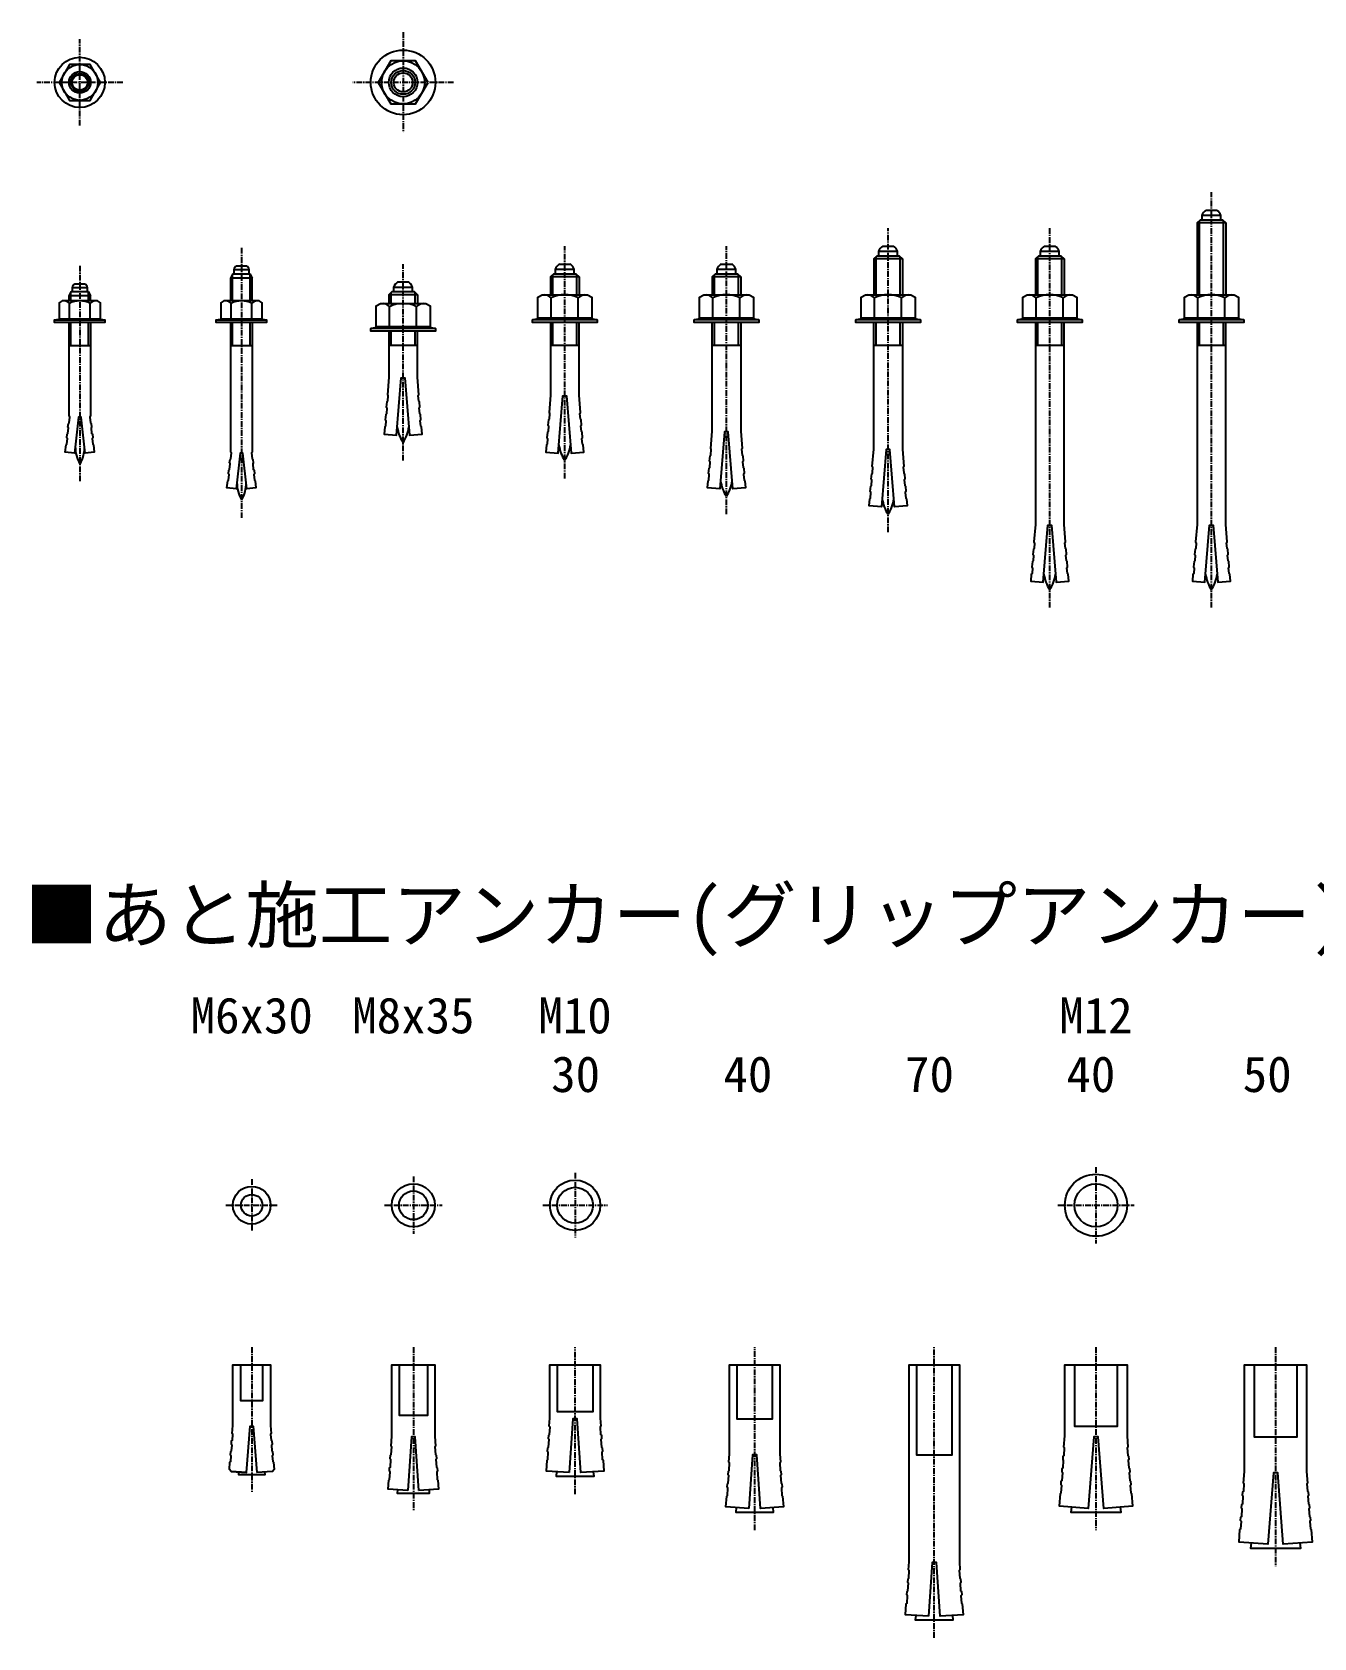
# Model space of a CAD drawing. Header units: millimetres. Extents: x 233 to 3318, y 47 to 2014.
# Drawn here: x 1047.8 to 1404.6, y 77 to 524.2 of the extents above; entities that cross this region are included whole.
import ezdxf
from ezdxf.enums import TextEntityAlignment as Align

# ---------------------------------------------------------------- set-up
doc = ezdxf.new("R2010")
doc.units = ezdxf.units.MM
doc.linetypes.add('csc_CENTER', pattern=[50.8, 31.75, -6.35, 6.35, -6.35])
doc.styles.add('ＭＳ ゴシック', font='MS Gothic.ttf')

msp = doc.modelspace()

# ---------------------------------------------------------------- linework, layer by layer
at = {"linetype": 'csc_CENTER', "ltscale": 0.05}
for p, q in [((1151.06, 524.18), (1151.06, 496.18)), ((1061.06, 498.18), (1061.06, 522.18)), ((1073.06, 510.18), (1049.06, 510.18)), ((1165.06, 510.18), (1137.06, 510.18)), ((1376.06, 363.9), (1376.06, 479.6)), ((1286.06, 384.9), (1286.06, 469.6)), ((1331.06, 363.9), (1331.06, 469.6)), ((1106.06, 464.1), (1106.06, 388.9)), ((1196.06, 399.9), (1196.06, 464.6)), ((1241.06, 389.9), (1241.06, 464.6)), ((1061.06, 459.1), (1061.06, 398.9)), ((1151.06, 404.9), (1151.06, 459.6)), ((1108.92, 157.98), (1108.92, 117.46)), ((1153.92, 157.98), (1153.92, 112.28)), ((1198.92, 116.98), (1198.92, 157.98)), ((1248.92, 106.98), (1248.92, 157.98)), ((1298.92, 76.98), (1298.92, 157.98)), ((1343.92, 157.98), (1343.92, 106.98)), ((1393.92, 157.98), (1393.92, 96.98))]:
    msp.add_line(p, q, dxfattribs=at)
for p, q in [((1374.56, 474.6), (1377.56, 474.6)), ((1372.06, 471.04), (1372.06, 451.03)), ((1380.06, 471.04), (1380.06, 451.03)), ((1282.06, 461.04), (1282.06, 451.03)), ((1284.56, 464.6), (1287.56, 464.6)), ((1290.06, 461.04), (1290.06, 451.03)), ((1327.06, 461.04), (1327.06, 451.03)), ((1329.56, 464.6), (1332.56, 464.6)), ((1335.06, 461.04), (1335.06, 451.03)), ((1103.6, 449.33), (1103.6, 456.64)), ((1104.66, 459.1), (1107.46, 459.1)), ((1108.52, 449.33), (1108.52, 456.64)), ((1194.56, 459.6), (1197.56, 459.6)), ((1239.56, 459.6), (1242.56, 459.6)), ((1059.66, 454.1), (1062.46, 454.1)), ((1103.06, 449.33), (1103.06, 455.7)), ((1109.06, 449.33), (1109.06, 455.7)), ((1149.56, 454.6), (1152.56, 454.6)), ((1192.06, 456.04), (1192.06, 451.03)), ((1200.06, 456.04), (1200.06, 451.03)), ((1237.06, 456.04), (1237.06, 451.03)), ((1245.06, 456.04), (1245.06, 451.03)), ((1058.06, 449.33), (1058.06, 450.7)), ((1058.18, 444.33), (1058.18, 448.62)), ((1058.6, 449.33), (1058.6, 451.64)), ((1063.52, 449.33), (1063.52, 451.64)), ((1063.95, 444.33), (1063.95, 448.62)), ((1064.06, 449.33), (1064.06, 450.7)), ((1103.18, 444.33), (1103.18, 448.62)), ((1108.95, 444.33), (1108.95, 448.62)), ((1147.06, 451.04), (1147.06, 448.6)), ((1147.31, 442.1), (1147.31, 447.71)), ((1154.81, 442.1), (1154.81, 447.71)), ((1155.06, 451.04), (1155.06, 448.6)), ((1192.31, 444.53), (1192.31, 450.13)), ((1199.81, 444.53), (1199.81, 450.13)), ((1237.31, 444.53), (1237.31, 450.13)), ((1244.81, 444.53), (1244.81, 450.13)), ((1282.31, 444.53), (1282.31, 450.13)), ((1289.81, 444.53), (1289.81, 450.13)), ((1327.31, 444.53), (1327.31, 450.13)), ((1334.81, 444.53), (1334.81, 450.13)), ((1372.31, 444.53), (1372.31, 450.13)), ((1379.81, 444.53), (1379.81, 450.13)), ((1058.6, 436.9), (1058.6, 443.33)), ((1063.52, 436.9), (1063.52, 443.33)), ((1103.6, 436.9), (1103.6, 443.33)), ((1108.52, 436.9), (1108.52, 443.33)), ((1058.06, 436.9), (1064.06, 436.9)), ((1103.06, 436.9), (1109.06, 436.9)), ((1102.71, 123.89), (1102.86, 125.88))]:
    msp.add_line(p, q)
for points in [[(1066.84, 510.18), (1063.95, 515.18), (1058.18, 515.18), (1055.29, 510.18), (1058.18, 505.18), (1063.95, 505.18)], [(1157.99, 510.18), (1154.53, 516.18), (1147.6, 516.18), (1144.13, 510.18), (1147.6, 504.18), (1154.53, 504.18)], [(1372.06, 471.04), (1373.01, 471.9), (1379.11, 471.9), (1380.06, 471.04)], [(1282.06, 461.04), (1283.01, 461.9), (1289.11, 461.9), (1290.06, 461.04)], [(1327.06, 461.04), (1328.01, 461.9), (1334.11, 461.9), (1335.06, 461.04)], [(1103.06, 455.7), (1103.75, 456.9), (1108.37, 456.9), (1109.06, 455.7)], [(1192.06, 456.04), (1193.01, 456.9), (1199.11, 456.9), (1200.06, 456.04)], [(1237.06, 456.04), (1238.01, 456.9), (1244.11, 456.9), (1245.06, 456.04)], [(1058.06, 450.7), (1058.75, 451.9), (1063.37, 451.9), (1064.06, 450.7)], [(1147.06, 451.04), (1148.01, 451.9), (1154.11, 451.9), (1155.06, 451.04)], [(1066.84, 444.33), (1066.84, 448.82), (1065.96, 449.33), (1056.16, 449.33), (1055.29, 448.82), (1055.29, 444.33)], [(1111.84, 444.33), (1111.84, 448.82), (1110.96, 449.33), (1101.16, 449.33), (1100.29, 448.82), (1100.29, 444.33)], [(1158.57, 442.1), (1143.56, 442.1), (1143.56, 447.91), (1144.76, 448.6), (1157.36, 448.6), (1158.57, 447.91)], [(1203.57, 444.53), (1188.56, 444.53), (1188.56, 450.33), (1189.76, 451.03), (1202.36, 451.03), (1203.57, 450.33)], [(1248.57, 444.53), (1233.56, 444.53), (1233.56, 450.33), (1234.76, 451.03), (1247.36, 451.03), (1248.57, 450.33)], [(1293.57, 444.53), (1278.56, 444.53), (1278.56, 450.33), (1279.76, 451.03), (1292.36, 451.03), (1293.57, 450.33)], [(1338.57, 444.53), (1323.56, 444.53), (1323.56, 450.33), (1324.76, 451.03), (1337.36, 451.03), (1338.57, 450.33)], [(1383.57, 444.53), (1368.56, 444.53), (1368.56, 450.33), (1369.76, 451.03), (1382.36, 451.03), (1383.57, 450.33)], [(1197.31, 123.01), (1190.93, 123.44), (1191.13, 126.43), (1191.34, 126.62), (1191.48, 128.71), (1191.29, 128.93), (1191.36, 129.92), (1191.57, 130.11), (1191.71, 132.2), (1191.53, 132.42), (1191.6, 133.42), (1191.81, 133.6), (1191.95, 135.7), (1191.76, 135.91), (1191.92, 138.19), (1191.92, 152.98), (1205.92, 152.98), (1205.92, 138.19), (1206.07, 135.91), (1205.88, 135.7), (1206.02, 133.6), (1206.24, 133.42), (1206.3, 132.42), (1206.12, 132.2), (1206.26, 130.11), (1206.47, 129.92), (1206.54, 128.93), (1206.35, 128.71), (1206.49, 126.62), (1206.71, 126.43), (1206.91, 123.44), (1200.52, 123.01), (1199.52, 137.98), (1198.32, 137.98)], [(1247.31, 113.01), (1240.93, 113.44), (1241.13, 116.43), (1241.34, 116.62), (1241.48, 118.71), (1241.29, 118.93), (1241.36, 119.92), (1241.57, 120.11), (1241.71, 122.2), (1241.53, 122.42), (1241.6, 123.42), (1241.81, 123.6), (1241.95, 125.7), (1241.76, 125.91), (1241.92, 128.19), (1241.92, 152.98), (1255.92, 152.98), (1255.92, 128.19), (1256.07, 125.91), (1255.88, 125.7), (1256.02, 123.6), (1256.24, 123.42), (1256.3, 122.42), (1256.12, 122.2), (1256.26, 120.11), (1256.47, 119.92), (1256.54, 118.93), (1256.35, 118.71), (1256.49, 116.62), (1256.71, 116.43), (1256.91, 113.44), (1250.52, 113.01), (1249.52, 127.98), (1248.32, 127.98)], [(1297.31, 83.01), (1290.93, 83.44), (1291.13, 86.43), (1291.34, 86.62), (1291.48, 88.71), (1291.29, 88.93), (1291.36, 89.92), (1291.57, 90.11), (1291.71, 92.2), (1291.53, 92.42), (1291.6, 93.42), (1291.81, 93.6), (1291.95, 95.7), (1291.76, 95.91), (1291.92, 98.19), (1291.92, 152.98), (1305.92, 152.98), (1305.92, 98.19), (1306.07, 95.91), (1305.88, 95.7), (1306.02, 93.6), (1306.24, 93.42), (1306.3, 92.42), (1306.12, 92.2), (1306.26, 90.11), (1306.47, 89.92), (1306.54, 88.93), (1306.35, 88.71), (1306.49, 86.62), (1306.71, 86.43), (1306.91, 83.44), (1300.52, 83.01), (1299.52, 97.98), (1298.32, 97.98)]]:
    msp.add_lwpolyline(points, close=True)
for points in [[(1372.74, 451.03), (1372.74, 471.66)], [(1379.38, 451.03), (1379.38, 471.66)], [(1282.74, 451.03), (1282.74, 461.66)], [(1289.38, 451.03), (1289.38, 461.66)], [(1327.74, 451.03), (1327.74, 461.66)], [(1334.38, 451.03), (1334.38, 461.66)], [(1192.74, 451.03), (1192.74, 456.66)], [(1199.38, 451.03), (1199.38, 456.66)], [(1237.74, 451.03), (1237.74, 456.66)], [(1244.38, 451.03), (1244.38, 456.66)], [(1147.74, 448.6), (1147.74, 451.66)], [(1154.38, 448.6), (1154.38, 451.66)], [(1066.34, 444.33), (1068.06, 444.03), (1068.06, 443.33), (1054.06, 443.33), (1054.06, 444.03), (1055.79, 444.33)], [(1054.06, 444.03), (1068.06, 444.03)], [(1064.06, 443.33), (1064.06, 417.21), (1063.87, 416.99), (1064.04, 415.37), (1064.26, 415.19), (1064.36, 414.19), (1064.18, 413.97), (1064.35, 412.38), (1064.57, 412.21), (1064.68, 411.21), (1064.5, 410.99), (1064.67, 409.4), (1064.89, 409.22), (1065.1, 407.23), (1062.51, 406.96), (1061.46, 416.9), (1060.66, 416.9), (1059.61, 406.96), (1057.03, 407.23), (1057.24, 409.22), (1057.46, 409.4), (1057.62, 410.99), (1057.45, 411.21), (1057.55, 412.21), (1057.77, 412.38), (1057.94, 413.97), (1057.76, 414.19), (1057.87, 415.19), (1058.09, 415.37), (1058.26, 416.99), (1058.06, 417.21), (1058.06, 443.33)], [(1111.34, 444.33), (1113.06, 444.03), (1113.06, 443.33), (1099.06, 443.33), (1099.06, 444.03), (1100.79, 444.33)], [(1099.06, 444.03), (1113.06, 444.03)], [(1109.06, 443.33), (1109.06, 407.21), (1108.87, 406.99), (1109.04, 405.37), (1109.26, 405.19), (1109.36, 404.19), (1109.18, 403.97), (1109.35, 402.38), (1109.57, 402.21), (1109.68, 401.21), (1109.5, 400.99), (1109.67, 399.4), (1109.89, 399.22), (1110.1, 397.23), (1107.51, 396.96), (1106.46, 406.9), (1105.66, 406.9), (1104.61, 396.96), (1102.03, 397.23), (1102.24, 399.22), (1102.46, 399.4), (1102.62, 400.99), (1102.45, 401.21), (1102.55, 402.21), (1102.77, 402.38), (1102.94, 403.97), (1102.76, 404.19), (1102.87, 405.19), (1103.09, 405.37), (1103.26, 406.99), (1103.06, 407.21), (1103.06, 443.33)], [(1203.07, 444.53), (1205.06, 444.03), (1205.06, 443.33), (1187.06, 443.33), (1187.06, 444.03), (1189.06, 444.53)], [(1205.06, 444.03), (1187.06, 444.03)], [(1192.06, 443.25), (1192.06, 423.04), (1191.67, 418.21), (1191.85, 417.99), (1191.72, 416.4), (1191.5, 416.21), (1191.38, 414.72), (1191.56, 414.5), (1191.43, 412.91), (1191.22, 412.73), (1191.09, 411.23), (1191.28, 411.01), (1191.15, 409.42), (1190.93, 409.24), (1190.77, 407.24), (1194.26, 406.96), (1195.56, 422.9), (1196.56, 422.9), (1197.87, 406.96), (1201.36, 407.24), (1201.19, 409.24), (1200.98, 409.42), (1200.85, 411.01), (1201.03, 411.23), (1200.91, 412.73), (1200.69, 412.91), (1200.56, 414.5), (1200.74, 414.72), (1200.62, 416.21), (1200.41, 416.4), (1200.27, 417.99), (1200.46, 418.21), (1200.06, 423.04), (1200.06, 443.25)], [(1192.74, 436.9), (1192.74, 443.25)], [(1199.38, 436.9), (1199.38, 443.25)], [(1248.07, 444.53), (1250.06, 444.03), (1250.06, 443.33), (1232.06, 443.33), (1232.06, 444.03), (1234.06, 444.53)], [(1250.06, 444.03), (1232.06, 444.03)], [(1245.06, 443.25), (1245.06, 413.04), (1245.46, 408.21), (1245.27, 407.99), (1245.41, 406.4), (1245.62, 406.21), (1245.74, 404.72), (1245.56, 404.5), (1245.69, 402.91), (1245.91, 402.72), (1246.03, 401.23), (1245.85, 401.01), (1245.98, 399.42), (1246.19, 399.24), (1246.36, 397.24), (1242.87, 396.96), (1241.56, 412.9), (1240.56, 412.9), (1239.26, 396.96), (1235.77, 397.24), (1235.93, 399.24), (1236.15, 399.42), (1236.28, 401.01), (1236.09, 401.23), (1236.22, 402.72), (1236.43, 402.91), (1236.56, 404.5), (1236.38, 404.72), (1236.5, 406.21), (1236.72, 406.4), (1236.85, 407.99), (1236.67, 408.21), (1237.06, 413.04), (1237.06, 443.25)], [(1237.74, 436.9), (1237.74, 443.25)], [(1244.38, 436.9), (1244.38, 443.25)], [(1293.07, 444.53), (1295.06, 444.03), (1295.06, 443.33), (1277.06, 443.33), (1277.06, 444.03), (1279.06, 444.53)], [(1295.06, 444.03), (1277.06, 444.03)], [(1290.06, 443.25), (1290.06, 408.04), (1290.46, 403.21), (1290.27, 402.99), (1290.41, 401.4), (1290.62, 401.21), (1290.74, 399.72), (1290.56, 399.5), (1290.69, 397.91), (1290.91, 397.72), (1291.03, 396.23), (1290.85, 396.01), (1290.98, 394.42), (1291.19, 394.24), (1291.36, 392.24), (1287.87, 391.96), (1286.56, 407.9), (1285.56, 407.9), (1284.26, 391.96), (1280.77, 392.24), (1280.93, 394.24), (1281.15, 394.42), (1281.28, 396.01), (1281.09, 396.23), (1281.22, 397.72), (1281.43, 397.91), (1281.56, 399.5), (1281.38, 399.72), (1281.5, 401.21), (1281.72, 401.4), (1281.85, 402.99), (1281.67, 403.21), (1282.06, 408.04), (1282.06, 443.25)], [(1282.74, 436.9), (1282.74, 443.25)], [(1289.38, 436.9), (1289.38, 443.25)], [(1338.07, 444.53), (1340.06, 444.03), (1340.06, 443.33), (1322.06, 443.33), (1322.06, 444.03), (1324.06, 444.53)], [(1340.06, 444.03), (1322.06, 444.03)], [(1327.06, 443.25), (1327.06, 387.04), (1326.67, 382.21), (1326.85, 381.99), (1326.72, 380.4), (1326.5, 380.21), (1326.38, 378.72), (1326.56, 378.5), (1326.43, 376.91), (1326.22, 376.72), (1326.09, 375.23), (1326.28, 375.01), (1326.15, 373.42), (1325.93, 373.24), (1325.77, 371.24), (1329.26, 370.96), (1330.56, 386.9), (1331.56, 386.9), (1332.87, 370.96), (1336.36, 371.24), (1336.19, 373.24), (1335.98, 373.42), (1335.85, 375.01), (1336.03, 375.23), (1335.91, 376.72), (1335.69, 376.91), (1335.56, 378.5), (1335.74, 378.72), (1335.62, 380.21), (1335.41, 380.4), (1335.27, 381.99), (1335.46, 382.21), (1335.06, 387.05), (1335.06, 443.25)], [(1327.74, 436.9), (1327.74, 443.25)], [(1334.38, 436.9), (1334.38, 443.25)], [(1383.07, 444.53), (1385.06, 444.03), (1385.06, 443.33), (1367.06, 443.33), (1367.06, 444.03), (1369.06, 444.53)], [(1385.06, 444.03), (1367.06, 444.03)], [(1372.06, 443.25), (1372.06, 387.04), (1371.67, 382.21), (1371.85, 381.99), (1371.72, 380.4), (1371.5, 380.21), (1371.38, 378.72), (1371.56, 378.5), (1371.43, 376.91), (1371.22, 376.72), (1371.09, 375.23), (1371.28, 375.01), (1371.15, 373.42), (1370.93, 373.24), (1370.77, 371.24), (1374.26, 370.96), (1375.56, 386.9), (1376.56, 386.9), (1377.87, 370.96), (1381.36, 371.24), (1381.19, 373.24), (1380.98, 373.42), (1380.85, 375.01), (1381.03, 375.23), (1380.91, 376.72), (1380.69, 376.91), (1380.56, 378.5), (1380.74, 378.72), (1380.62, 380.21), (1380.41, 380.4), (1380.27, 381.99), (1380.46, 382.21), (1380.06, 387.04), (1380.06, 443.25)], [(1372.74, 436.9), (1372.74, 443.25)], [(1379.38, 436.9), (1379.38, 443.25)], [(1158.07, 442.1), (1160.06, 441.6), (1160.06, 440.9), (1142.06, 440.9), (1142.06, 441.6), (1144.06, 442.1)], [(1160.06, 441.6), (1142.06, 441.6)], [(1147.06, 440.82), (1147.06, 428.04), (1146.67, 423.21), (1146.85, 422.99), (1146.72, 421.4), (1146.5, 421.21), (1146.38, 419.72), (1146.56, 419.5), (1146.43, 417.91), (1146.22, 417.73), (1146.09, 416.23), (1146.28, 416.01), (1146.15, 414.42), (1145.93, 414.24), (1145.77, 412.24), (1149.26, 411.96), (1150.56, 427.9), (1151.56, 427.9), (1152.87, 411.96), (1156.36, 412.24), (1156.19, 414.24), (1155.98, 414.42), (1155.85, 416.01), (1156.03, 416.23), (1155.91, 417.73), (1155.69, 417.91), (1155.56, 419.5), (1155.74, 419.72), (1155.62, 421.21), (1155.41, 421.4), (1155.27, 422.99), (1155.46, 423.21), (1155.06, 428.04), (1155.06, 440.82)], [(1147.74, 436.9), (1147.74, 440.82)], [(1154.38, 436.9), (1154.38, 440.82)], [(1155.06, 436.9), (1147.06, 436.9)], [(1200.06, 436.9), (1192.06, 436.9)], [(1245.06, 436.9), (1237.06, 436.9)], [(1290.06, 436.9), (1282.06, 436.9)], [(1335.06, 436.9), (1327.06, 436.9)], [(1380.06, 436.9), (1372.06, 436.9)], [(1107.5, 123.01), (1103.17, 123.35), (1102.71, 123.89), (1102.86, 125.88), (1103.08, 126.07), (1103.2, 127.66), (1103.02, 127.88), (1103.1, 128.88), (1103.31, 129.06), (1103.44, 130.65), (1103.25, 130.87), (1103.33, 131.86), (1103.55, 132.05), (1103.67, 133.65), (1103.49, 133.86), (1103.67, 136.16), (1103.67, 152.98), (1114.17, 152.98), (1114.17, 136.16), (1114.35, 133.86), (1114.16, 133.65), (1114.29, 132.05), (1114.5, 131.86), (1114.58, 130.87), (1114.4, 130.65), (1114.52, 129.06), (1114.74, 128.88), (1114.81, 127.88), (1114.63, 127.66), (1114.75, 126.07), (1114.97, 125.88), (1115.12, 123.89), (1114.66, 123.35), (1110.33, 123.01)], [(1111.92, 152.98), (1111.92, 142.98), (1105.92, 142.98), (1105.92, 152.98)], [(1152.38, 118.01), (1146.9, 118.39), (1147.07, 120.88), (1147.28, 121.07), (1147.43, 123.16), (1147.24, 123.38), (1147.31, 124.37), (1147.52, 124.56), (1147.67, 126.66), (1147.48, 126.87), (1147.55, 127.87), (1147.76, 128.05), (1147.91, 130.15), (1147.72, 130.36), (1147.92, 133.16), (1147.92, 152.98), (1159.92, 152.98), (1159.92, 133.16), (1160.11, 130.36), (1159.92, 130.15), (1160.07, 128.05), (1160.28, 127.87), (1160.35, 126.87), (1160.16, 126.66), (1160.31, 124.56), (1160.52, 124.37), (1160.59, 123.38), (1160.4, 123.16), (1160.55, 121.07), (1160.76, 120.88), (1160.93, 118.39), (1155.45, 118.01)], [(1149.92, 152.98), (1149.92, 138.98), (1157.92, 138.98), (1157.92, 152.98)], [(1193.92, 152.98), (1193.92, 139.98), (1198.92, 139.98), (1203.92, 139.98), (1203.92, 152.98)], [(1243.92, 152.98), (1243.92, 137.98), (1248.92, 137.98), (1253.92, 137.98), (1253.92, 152.98)], [(1293.92, 152.98), (1293.92, 127.98), (1298.92, 127.98), (1303.92, 127.98), (1303.92, 152.98)], [(1335.02, 130.11), (1335.27, 133.29), (1335.27, 152.98), (1352.57, 152.98), (1352.57, 133.29), (1352.81, 130.11), (1352.63, 129.9), (1352.79, 127.8), (1353.01, 127.62), (1353.09, 126.62), (1352.9, 126.41), (1353.06, 124.31), (1353.28, 124.13), (1353.36, 123.13), (1353.17, 122.92), (1353.34, 120.82), (1353.55, 120.64), (1353.63, 119.64), (1353.45, 119.43), (1353.61, 117.33), (1353.82, 117.15), (1354.1, 113.66), (1346.07, 113.04), (1344.52, 132.98), (1343.32, 132.98), (1341.76, 113.04), (1333.74, 113.66), (1334.01, 117.15), (1334.22, 117.33), (1334.39, 119.43), (1334.2, 119.64), (1334.28, 120.64), (1334.5, 120.82), (1334.66, 122.92), (1334.47, 123.13), (1334.55, 124.13), (1334.77, 124.31), (1334.93, 126.41), (1334.75, 126.62), (1334.82, 127.62), (1335.04, 127.8), (1335.2, 129.9), (1335.02, 130.11), (1335.27, 133.29)], [(1337.92, 152.98), (1337.92, 135.98), (1349.92, 135.98), (1349.92, 152.98)], [(1385.02, 120.11), (1385.27, 123.29), (1385.27, 152.98), (1402.57, 152.98), (1402.57, 123.29), (1402.81, 120.11), (1402.63, 119.9), (1402.79, 117.8), (1403.01, 117.62), (1403.09, 116.62), (1402.9, 116.41), (1403.06, 114.31), (1403.28, 114.13), (1403.36, 113.13), (1403.17, 112.92), (1403.34, 110.82), (1403.55, 110.64), (1403.63, 109.64), (1403.45, 109.43), (1403.61, 107.33), (1403.82, 107.15), (1404.1, 103.66), (1396.07, 103.04), (1394.52, 122.98), (1393.32, 122.98), (1391.76, 103.04), (1383.74, 103.66), (1384.01, 107.15), (1384.22, 107.33), (1384.39, 109.43), (1384.2, 109.64), (1384.28, 110.64), (1384.5, 110.82), (1384.66, 112.92), (1384.47, 113.13), (1384.55, 114.13), (1384.77, 114.31), (1384.93, 116.41), (1384.75, 116.62), (1384.82, 117.62), (1385.04, 117.8), (1385.2, 119.9), (1385.02, 120.11), (1385.27, 123.29)], [(1387.92, 152.98), (1387.92, 132.98), (1399.92, 132.98), (1399.92, 152.98)], [(1103.17, 123.35), (1107.5, 123.01), (1108.52, 135.98), (1109.32, 135.98), (1110.33, 123.01)], [(1155.45, 118.01), (1154.42, 132.98), (1153.42, 132.98), (1152.38, 118.01)], [(1105.28, 123.19), (1105.19, 122.46), (1112.64, 122.46), (1112.55, 123.19)], [(1193.75, 123.25), (1193.63, 121.98), (1204.2, 121.98), (1204.09, 123.25)], [(1149.48, 118.21), (1149.39, 117.28), (1158.44, 117.28), (1158.36, 118.21)], [(1243.75, 113.25), (1243.63, 111.98), (1254.2, 111.98), (1254.09, 113.25)], [(1337.09, 113.4), (1336.92, 111.98), (1350.91, 111.98), (1350.74, 113.4)], [(1387.09, 103.4), (1386.92, 101.98), (1400.91, 101.98), (1400.74, 103.4)], [(1293.75, 83.25), (1293.63, 81.98), (1304.2, 81.98), (1304.09, 83.25)]]:
    msp.add_lwpolyline(points)
for points in [[(1378.51, 471.9, 0.414214), (1378.71, 472.1), (1378.71, 473.1), (1373.41, 473.1), (1373.41, 472.1, 0.414214), (1373.61, 471.9)], [(1288.51, 461.9, 0.414214), (1288.71, 462.1), (1288.71, 463.1), (1283.41, 463.1), (1283.41, 462.1, 0.414214), (1283.61, 461.9)], [(1333.51, 461.9, 0.414214), (1333.71, 462.1), (1333.71, 463.1), (1328.41, 463.1), (1328.41, 462.1, 0.414214), (1328.61, 461.9)], [(1108.01, 456.9, 0.414214), (1108.21, 457.1), (1108.21, 458), (1103.91, 458), (1103.91, 457.1, 0.414214), (1104.11, 456.9)], [(1198.51, 456.9, 0.414214), (1198.71, 457.1), (1198.71, 458.1), (1193.41, 458.1), (1193.41, 457.1, 0.414214), (1193.61, 456.9)], [(1243.51, 456.9, 0.414214), (1243.71, 457.1), (1243.71, 458.1), (1238.41, 458.1), (1238.41, 457.1, 0.414214), (1238.61, 456.9)], [(1063.01, 451.9, 0.414214), (1063.21, 452.1), (1063.21, 453), (1058.91, 453), (1058.91, 452.1, 0.414214), (1059.11, 451.9)], [(1153.51, 451.9, 0.414214), (1153.71, 452.1), (1153.71, 453.1), (1148.41, 453.1), (1148.41, 452.1, 0.414214), (1148.61, 451.9)], [(1059.81, 408.86), (1059.81, 408.75, 0.127017), (1061.06, 403.9)], [(1062.31, 408.86), (1062.31, 408.75, -0.127017), (1061.06, 403.9)], [(1104.81, 398.86), (1104.81, 398.75, 0.127017), (1106.06, 393.9)], [(1107.31, 398.86), (1107.31, 398.75, -0.127017), (1106.06, 393.9)]]:
    msp.add_lwpolyline(points, format="xyb")
for points in [[(1198.92, 206.46), (1198.92, 188.46)], [(1343.92, 208.11), (1343.92, 186.81)], [(1108.92, 204.71), (1108.92, 190.21)], [(1153.92, 205.46), (1153.92, 189.46)], [(1101.67, 197.46), (1116.17, 197.46)], [(1145.92, 197.46), (1161.92, 197.46)], [(1189.92, 197.46), (1207.92, 197.46)], [(1333.27, 197.46), (1354.57, 197.46)]]:
    msp.add_lwpolyline(points, dxfattribs=at)
for centre, radius in [((1151.06, 510.18), 9), ((1061.06, 510.18), 7), ((1061.06, 510.18), 5), ((1151.06, 510.18), 6), ((1061.06, 510.18), 3), ((1061.06, 510.18), 2.46), ((1061.06, 510.18), 2.15), ((1151.06, 510.18), 4), ((1151.06, 510.18), 3.32), ((1151.06, 510.18), 2.65), ((1343.92, 197.46), 8.65), ((1108.92, 197.46), 5.25), ((1153.92, 197.46), 6), ((1153.92, 197.46), 4), ((1198.92, 197.46), 7), ((1198.92, 197.46), 5), ((1343.92, 197.46), 6), ((1108.92, 197.46), 3)]:
    msp.add_circle(centre, radius)
for centre, radius, start, end in [((1376.25, 472.12), 3, 124.162, 160.886), ((1375.88, 472.12), 3, 19.114, 55.838), ((1286.25, 462.12), 3, 124.162, 160.886), ((1285.88, 462.12), 3, 19.114, 55.838), ((1331.25, 462.12), 3, 124.162, 160.886), ((1330.88, 462.12), 3, 19.114, 55.838), ((1106.28, 457.2), 2.5, 130.271, 161.156), ((1105.85, 457.2), 2.5, 18.844, 49.729), ((1196.25, 457.12), 3, 124.162, 160.886), ((1195.88, 457.12), 3, 19.114, 55.838), ((1241.25, 457.12), 3, 124.162, 160.886), ((1240.88, 457.12), 3, 19.114, 55.838), ((1061.28, 452.2), 2.5, 130.271, 161.156), ((1060.85, 452.2), 2.5, 18.844, 49.729), ((1151.25, 452.12), 3, 124.162, 160.886), ((1150.88, 452.12), 3, 19.114, 55.838), ((1056.63, 447.3), 2.03, 40.6671, 86.4623), ((1061.06, 443.06), 6.27, 62.5775, 117.4225), ((1065.49, 447.3), 2.03, 93.5377, 139.3329), ((1101.63, 447.3), 2.03, 40.6671, 86.4623), ((1106.06, 443.06), 6.27, 62.5775, 117.4225), ((1110.49, 447.3), 2.03, 93.5377, 139.3329), ((1145.34, 445.99), 2.62, 41.0136, 87.2921), ((1151.06, 440.3), 8.31, 63.1426, 116.8574), ((1156.79, 445.99), 2.62, 92.7079, 138.9864), ((1190.34, 448.42), 2.62, 41.0136, 87.2921), ((1196.06, 442.72), 8.31, 63.1426, 116.8574), ((1201.79, 448.42), 2.62, 92.7079, 138.9864), ((1235.34, 448.42), 2.62, 41.0136, 87.2921), ((1241.06, 442.72), 8.31, 63.1426, 116.8574), ((1246.79, 448.42), 2.62, 92.7079, 138.9864), ((1280.34, 448.42), 2.62, 41.0136, 87.2921), ((1286.06, 442.72), 8.31, 63.1426, 116.8574), ((1291.79, 448.42), 2.62, 92.7079, 138.9864), ((1325.34, 448.42), 2.62, 41.0136, 87.2921), ((1331.06, 442.72), 8.31, 63.1426, 116.8574), ((1336.79, 448.42), 2.62, 92.7079, 138.9864), ((1370.34, 448.42), 2.62, 41.0136, 87.2921), ((1376.06, 442.72), 8.31, 63.1426, 116.8574), ((1381.79, 448.42), 2.62, 92.7079, 138.9864), ((1159.36, 415.48), 10, 187.248, 213.901), ((1142.76, 415.48), 10, 326.099, 352.752), ((1204.36, 410.48), 10, 187.248, 213.901), ((1187.76, 410.48), 10, 326.099, 352.752), ((1249.36, 400.48), 10, 187.248, 213.901), ((1232.76, 400.48), 10, 326.099, 352.752), ((1294.36, 395.48), 10, 187.248, 213.901), ((1277.76, 395.48), 10, 326.099, 352.752), ((1339.36, 374.48), 10, 187.248, 213.901), ((1322.76, 374.48), 10, 326.099, 352.752), ((1384.36, 374.48), 10, 187.248, 213.901), ((1367.76, 374.48), 10, 326.099, 352.752)]:
    msp.add_arc(centre, radius, start, end)

# ---------------------------------------------------------------- texts
at = {"style": 'ＭＳ ゴシック'}
for s, p in [('M6x30', (1108.92, 250.34)), ('M8x35', (1153.92, 250.34)), ('M10', (1198.92, 250.34)), ('M12', (1343.92, 250.34)), ('30', (1199.08, 233.99)), ('40', (1247.02, 233.99)), ('70', (1297.59, 233.99)), ('40', (1342.5, 233.99)), ('50', (1391.58, 233.99))]:
    msp.add_text(s, height=10, dxfattribs=at).set_placement(p, align=Align.MIDDLE_CENTER)
at = {"insert": (1045.74, 285.82), "char_height": 15, "attachment_point": 1, "style": 'ＭＳ ゴシック'}
msp.add_mtext('■あと施工アンカー(グリップアンカー)本体打込み式', dxfattribs=at)

doc.saveas('drawing.dxf')
